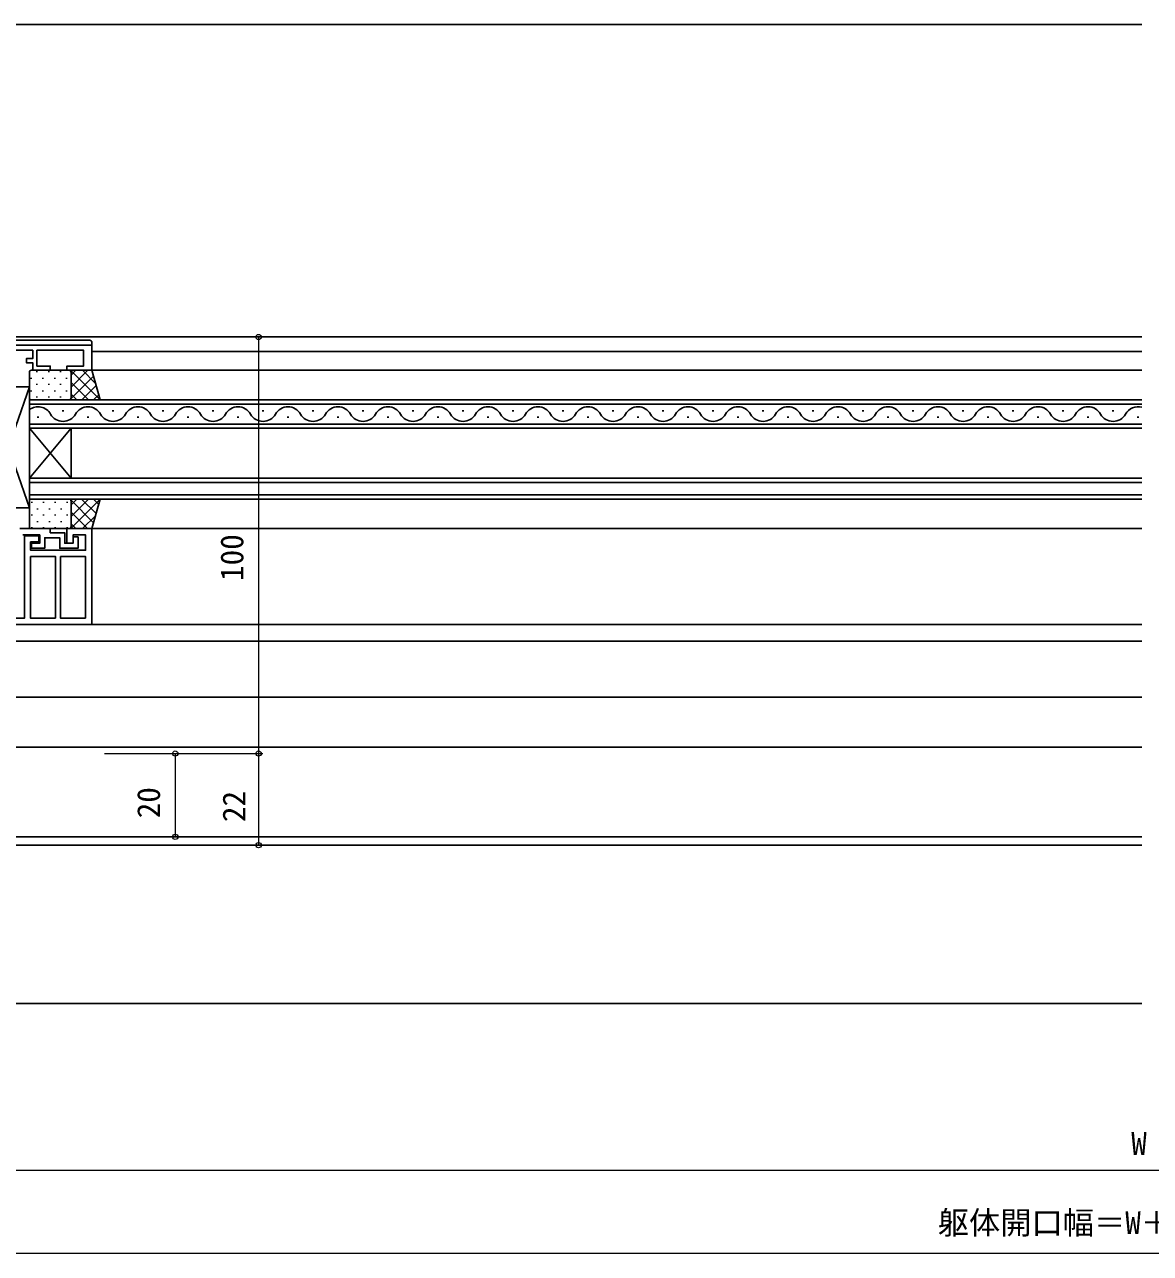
# Model space of a CAD drawing. Units: millimetres, scale not verified. Extents: x -437 to 438, y -681 to 679.
# Drawn here: x -268.9 to 1.3, y -310 to -15 of the extents above; entities that cross this region are included whole.
import ezdxf
from ezdxf.enums import TextEntityAlignment as Align

# ---------------------------------------------------------------- set-up
doc = ezdxf.new("R2010")
doc.units = ezdxf.units.MM
doc.header["$LTSCALE"] = 4
for name, color, linetype in [('0-2_YKK_11', 7, 'Continuous'), ('0-3_YKK_12', 2, 'Continuous'), ('0-4_YKK_13', 4, 'Continuous'), ('0-7_YSS_K', 3, 'Continuous')]:
    doc.layers.add(name, color=color, linetype=linetype)
doc.layers.add('0-5_YKK_D', color=6, linetype='Continuous', lineweight=18)
doc.styles.add('ＭＳ ゴシック', font='')
doc.styles.get('ＭＳ ゴシック').set_extended_font_data('MS Gothic')

msp = doc.modelspace()

# ---------------------------------------------------------------- linework, layer by layer
at = {"layer": '0-2_YKK_11'}
msp.add_line((-267.767, -128.914), (-267.767, -105.114), dxfattribs=at)
for points in [[(-291.767, -92.014), (-252.767, -92.014), (-252.767, -98.014), (-258.767, -98.014), (-258.767, -97.014), (-254.767, -97.014), (-254.767, -93.214), (-265.967, -93.214), (-265.967, -97.014), (-262.767, -97.014), (-262.767, -98.014), (-266.967, -98.014), (-266.967, -96.214), (-268.467, -96.214), (-268.467, -95.214), (-266.967, -95.214), (-266.967, -93.214), (-277.767, -93.214)], [(-270.067, -136.014), (-262.767, -136.014), (-262.767, -137.014), (-259.267, -137.014), (-259.267, -139.514), (-257.267, -139.514), (-257.267, -138.014), (-256.067, -138.014), (-256.067, -140.714), (-260.467, -140.714), (-260.467, -138.214), (-264.067, -138.214), (-264.067, -140.714), (-267.267, -140.714), (-267.267, -139.514), (-265.267, -139.514), (-265.267, -137.514), (-269.367, -137.514)]]:
    msp.add_lwpolyline(points, dxfattribs=at)
for points in [[(-252.767, -159.014), (-252.767, -136.014), (-258.767, -136.014), (-258.767, -139.514), (-257.267, -139.514), (-257.267, -137.514), (-254.267, -137.514), (-254.267, -141.214), (-267.467, -141.214), (-267.467, -139.214), (-265.467, -139.214), (-265.467, -137.714), (-268.967, -137.714), (-268.967, -157.514), (-273.367, -157.514), (-273.367, -155.914), (-277.467, -155.914), (-277.467, -157.061), (-276.319, -157.724), (-275.967, -157.114), (-274.567, -157.114), (-274.567, -159.014)], [(-261.467, -157.514), (-261.467, -142.714), (-267.467, -142.714), (-267.467, -157.514)], [(-254.267, -157.514), (-254.267, -142.714), (-260.267, -142.714), (-260.267, -157.514)]]:
    msp.add_lwpolyline(points, close=True, dxfattribs=at)
at = {"layer": '0-3_YKK_12'}
for p, q in [((-0.8, -15.014), (-333.767, -15.014)), ((-302.067, -90.014), (-0.8, -90.014)), ((-252.603, -93.514), (-0.8, -93.514)), ((-253.267, -98.014), (-0.8, -98.014)), ((-267.767, -105.114), (-0.8, -105.114)), ((-0.8, -106.114), (-267.767, -106.114)), ((-259.889, -107.754), (-259.489, -107.754)), ((-247.889, -107.754), (-247.489, -107.754)), ((-235.889, -107.754), (-235.489, -107.754)), ((-223.889, -107.754), (-223.489, -107.754)), ((-211.889, -107.754), (-211.489, -107.754)), ((-199.889, -107.754), (-199.489, -107.754)), ((-187.889, -107.754), (-187.489, -107.754)), ((-175.889, -107.754), (-175.489, -107.754)), ((-163.889, -107.754), (-163.489, -107.754)), ((-151.889, -107.754), (-151.489, -107.754)), ((-139.889, -107.754), (-139.489, -107.754)), ((-127.889, -107.754), (-127.489, -107.754)), ((-115.889, -107.754), (-115.489, -107.754)), ((-103.889, -107.754), (-103.489, -107.754)), ((-91.889, -107.754), (-91.489, -107.754)), ((-79.889, -107.754), (-79.489, -107.754)), ((-67.889, -107.754), (-67.489, -107.754)), ((-55.889, -107.754), (-55.489, -107.754)), ((-43.889, -107.754), (-43.489, -107.754)), ((-31.889, -107.754), (-31.489, -107.754)), ((-19.889, -107.754), (-19.489, -107.754)), ((-7.889, -107.754), (-7.489, -107.754)), ((-267.767, -110.914), (-0.8, -110.914)), ((-267.767, -111.914), (-267.767, -128.914)), ((-257.767, -111.914), (-267.767, -123.914)), ((-267.767, -111.914), (-257.767, -123.914)), ((-265.889, -109.274), (-265.489, -109.274)), ((-257.767, -111.914), (-257.767, -123.914)), ((-253.889, -109.274), (-253.489, -109.274)), ((-241.889, -109.274), (-241.489, -109.274)), ((-229.889, -109.274), (-229.489, -109.274)), ((-217.889, -109.274), (-217.489, -109.274)), ((-205.889, -109.274), (-205.489, -109.274)), ((-193.889, -109.274), (-193.489, -109.274)), ((-181.889, -109.274), (-181.489, -109.274)), ((-169.889, -109.274), (-169.489, -109.274)), ((-157.889, -109.274), (-157.489, -109.274)), ((-145.889, -109.274), (-145.489, -109.274)), ((-0.8, -111.914), (-141.726, -111.914)), ((-133.889, -109.274), (-133.489, -109.274)), ((-121.889, -109.274), (-121.489, -109.274)), ((-109.889, -109.274), (-109.489, -109.274)), ((-97.889, -109.274), (-97.489, -109.274)), ((-85.889, -109.274), (-85.489, -109.274)), ((-73.889, -109.274), (-73.489, -109.274)), ((-61.889, -109.274), (-61.489, -109.274)), ((-49.889, -109.274), (-49.489, -109.274)), ((-37.889, -109.274), (-37.489, -109.274)), ((-25.889, -109.274), (-25.489, -109.274)), ((-13.889, -109.274), (-13.489, -109.274)), ((-1.889, -109.274), (-1.489, -109.274)), ((-0.8, -123.914), (-267.767, -123.914)), ((-0.8, -124.914), (-267.767, -124.914)), ((-0.8, -127.914), (-267.767, -127.914)), ((-0.8, -128.914), (-267.767, -128.914)), ((-253.267, -159.014), (-0.8, -159.014)), ((-252.767, -159.014), (-252.767, -158.514)), ((-272.267, -163.014), (-0.8, -163.014)), ((-271.767, -176.514), (-0.8, -176.514)), ((-271.767, -188.514), (-0.8, -188.514)), ((-297.267, -210.014), (-0.8, -210.014)), ((-286.767, -212.014), (-0.8, -212.014))]:
    msp.add_line(p, q, dxfattribs=at)
for points in [[(-0.8, -111.914), (-267.767, -111.914), (-267.767, -105.114)], [(-252.767, -136.514), (-252.767, -136.014), (-0.8, -136.014)]]:
    msp.add_lwpolyline(points, dxfattribs=at)
for centre, start, end in [((-265.689, -110.191), 29.20254, 127.20069), ((-259.689, -106.837), 209.20254, 330.79746), ((-253.689, -110.191), 29.20254, 150.79746), ((-247.689, -106.837), 209.20254, 330.79746), ((-241.689, -110.191), 29.20254, 150.79746), ((-235.689, -106.837), 209.20254, 330.79746), ((-229.689, -110.191), 29.20254, 150.79746), ((-223.689, -106.837), 209.20254, 330.79746), ((-217.689, -110.191), 29.20254, 150.79746), ((-211.689, -106.837), 209.20254, 330.79746), ((-205.689, -110.191), 29.20254, 150.79746), ((-199.689, -106.837), 209.20254, 330.79746), ((-193.689, -110.191), 29.20254, 150.79746), ((-187.689, -106.837), 209.20254, 330.79746), ((-181.689, -110.191), 29.20254, 150.79746), ((-175.689, -106.837), 209.20254, 330.79746), ((-169.689, -110.191), 29.20254, 150.79746), ((-163.689, -106.837), 209.20254, 330.79746), ((-157.689, -110.191), 29.20254, 150.79746), ((-151.689, -106.837), 209.20254, 330.79746), ((-145.689, -110.191), 29.20254, 150.79746), ((-139.689, -106.837), 209.20254, 330.79746), ((-133.689, -110.191), 29.20254, 150.79746), ((-127.689, -106.837), 209.20254, 330.79746), ((-121.689, -110.191), 29.20254, 150.79746), ((-115.689, -106.837), 209.20254, 330.79746), ((-109.689, -110.191), 29.20254, 150.79746), ((-103.689, -106.837), 209.20254, 330.79746), ((-97.689, -110.191), 29.20254, 150.79746), ((-91.689, -106.837), 209.20254, 330.79746), ((-85.689, -110.191), 29.20254, 150.79746), ((-79.689, -106.837), 209.20254, 330.79746), ((-73.689, -110.191), 29.20254, 150.79746), ((-67.689, -106.837), 209.20254, 330.79746), ((-61.689, -110.191), 29.20254, 150.79746), ((-55.689, -106.837), 209.20254, 330.79746), ((-49.689, -110.191), 29.20254, 150.79746), ((-43.689, -106.837), 209.20254, 330.79746), ((-37.689, -110.191), 29.20254, 150.79746), ((-31.689, -106.837), 209.20254, 330.79746), ((-25.689, -110.191), 29.20254, 150.79746), ((-19.689, -106.837), 209.20254, 330.79746), ((-13.689, -110.191), 29.20254, 150.79746), ((-7.689, -106.837), 209.20254, 330.79746), ((-1.689, -110.191), 75.0084, 150.79746)]:
    msp.add_arc(centre, 3.437, start, end, dxfattribs=at)
at = {"layer": '0-4_YKK_13'}
for p, q in [((-291.267, -90.814), (-253.267, -90.814)), ((-252.767, -91.314), (-252.767, -91.714)), ((-252.767, -91.714), (-252.767, -92.314)), ((-267.767, -104.614), (-267.767, -98.514)), ((-267.357, -99.854), (-267.357, -100.054)), ((-267.267, -98.014), (-258.267, -98.014)), ((-265.942, -98.239), (-265.942, -98.439)), ((-264.527, -99.854), (-264.527, -100.054)), ((-263.112, -98.239), (-263.112, -98.439)), ((-261.697, -99.854), (-261.697, -100.054)), ((-260.282, -98.239), (-260.282, -98.439)), ((-258.867, -99.854), (-258.867, -100.054)), ((-252.767, -98.014), (-258.267, -98.014)), ((-258.03, -105.114), (-252.363, -99.447)), ((-257.859, -98.014), (-250.77, -105.102)), ((-257.767, -99.194), (-256.587, -98.014)), ((-257.767, -102.022), (-253.758, -98.014)), ((-257.767, -98.514), (-257.767, -104.614)), ((-255.03, -98.014), (-251.879, -101.165)), ((-274.267, -120.864), (-267.767, -102.014)), ((-267.357, -102.884), (-267.357, -103.084)), ((-265.942, -101.269), (-265.942, -101.469)), ((-264.527, -102.884), (-264.527, -103.084)), ((-263.112, -101.269), (-263.112, -101.469)), ((-261.697, -102.884), (-261.697, -103.084)), ((-260.282, -101.269), (-260.282, -101.469)), ((-258.867, -102.884), (-258.867, -103.084)), ((-257.767, -100.934), (-253.587, -105.114)), ((-255.202, -105.114), (-251.742, -101.654)), ((-258.267, -105.114), (-267.267, -105.114)), ((-265.942, -104.299), (-265.942, -104.499)), ((-263.112, -104.299), (-263.112, -104.499)), ((-260.282, -104.299), (-260.282, -104.499)), ((-257.767, -103.762), (-256.415, -105.114)), ((-252.373, -105.114), (-251.12, -103.861)), ((-267.767, -129.414), (-267.767, -135.514)), ((-258.267, -128.914), (-267.267, -128.914)), ((-267.204, -129.599), (-267.204, -129.799)), ((-264.374, -129.599), (-264.374, -129.799)), ((-261.544, -129.599), (-261.544, -129.799)), ((-258.714, -129.599), (-258.714, -129.799)), ((-258.071, -128.914), (-257.982, -129.003)), ((-257.856, -129.129), (-252.372, -134.613)), ((-257.817, -136.014), (-250.786, -128.983)), ((-257.767, -130.307), (-256.374, -128.914)), ((-257.767, -133.135), (-253.546, -128.914)), ((-257.767, -135.514), (-257.767, -129.414)), ((-255.243, -128.914), (-251.751, -132.406)), ((-252.414, -128.914), (-251.129, -130.199)), ((-267.204, -132.629), (-267.204, -132.829)), ((-265.789, -131.214), (-265.789, -131.414)), ((-264.374, -132.629), (-264.374, -132.829)), ((-262.959, -131.214), (-262.959, -131.414)), ((-261.544, -132.629), (-261.544, -132.829)), ((-260.129, -131.214), (-260.129, -131.414)), ((-258.714, -132.629), (-258.714, -132.829)), ((-257.767, -132.047), (-253.8, -136.014)), ((-267.204, -135.659), (-267.204, -135.859)), ((-265.789, -134.244), (-265.789, -134.444)), ((-264.374, -135.659), (-264.374, -135.859)), ((-262.959, -134.244), (-262.959, -134.444)), ((-261.544, -135.659), (-261.544, -135.859)), ((-260.129, -134.244), (-260.129, -134.444)), ((-258.714, -135.659), (-258.714, -135.859)), ((-257.767, -134.875), (-256.628, -136.014)), ((-254.989, -136.014), (-251.896, -132.921)), ((-267.267, -136.014), (-258.267, -136.014)), ((-252.767, -136.014), (-258.267, -136.014))]:
    msp.add_line(p, q, dxfattribs=at)
for points in [[(-253.067, -92.014), (-253.267, -92.014), (-291.267, -92.014)], [(-258.267, -105.114), (-250.767, -105.114), (-252.767, -98.014)], [(-267.767, -131.014), (-267.767, -102.014), (-277.767, -102.014), (-277.767, -109.014), (-274.267, -109.014), (-274.267, -124.014), (-275.067, -124.014)], [(-274.961, -131.014), (-267.767, -131.014), (-274.267, -112.164)], [(-258.267, -128.914), (-250.767, -128.914), (-252.767, -136.014)]]:
    msp.add_lwpolyline(points, dxfattribs=at)
for centre, radius, start, end in [((-253.267, -91.314), 0.5, 0, 90), ((-253.067, -91.714), 0.3, 270, 0), ((-267.267, -98.514), 0.5, 90, 180), ((-258.267, -98.514), 0.5, 0, 90), ((-267.267, -104.614), 0.5, 180, 270), ((-258.267, -104.614), 0.5, 270, 0), ((-267.267, -129.414), 0.5, 90, 180), ((-258.267, -129.414), 0.5, 0, 90), ((-267.267, -135.514), 0.5, 180, 270), ((-258.267, -135.514), 0.5, 270, 0)]:
    msp.add_arc(centre, radius, start, end, dxfattribs=at)
at = {"layer": '0-5_YKK_D'}
for p, q in [((-249.767, -90.014), (-211.767, -90.014)), ((-212.767, -90.014), (-212.767, -190.014)), ((-249.767, -190.014), (-231.767, -190.014)), ((-249.767, -190.014), (-211.767, -190.014)), ((-249.767, -190.014), (-211.767, -190.014)), ((-232.767, -190.014), (-232.767, -210.014)), ((-212.767, -190.014), (-212.767, -212.014)), ((-249.767, -210.014), (-231.767, -210.014)), ((-249.767, -212.014), (-211.767, -212.014)), ((-289.767, -290.014), (291.167, -290.014)), ((358.167, -310.014), (-356.767, -310.014))]:
    msp.add_line(p, q, dxfattribs=at)
for centre in [(-212.767, -90.014), (-232.767, -190.014), (-212.767, -190.014), (-212.767, -190.014), (-232.767, -210.014), (-212.767, -212.014)]:
    msp.add_circle(centre, 0.637, dxfattribs=at)
at = {"layer": '0-7_YSS_K'}
msp.add_line((-296.767, -250.014), (-0.8, -250.014), dxfattribs=at)

# ---------------------------------------------------------------- texts
at = {"layer": '0-5_YKK_D', "style": 'ＭＳ ゴシック'}
for s, p in [('100', (-214.767, -148.579)), ('20', (-234.767, -205.554)), ('22', (-214.267, -206.468))]:
    msp.add_text(s, height=5.499, rotation=90, dxfattribs=at).set_placement(p, align=Align.BOTTOM_LEFT)
for s, p in [('W', (-3.348, -288.014)), ('躯体開口幅＝W＋120', (-49.776, -307.034))]:
    msp.add_text(s, height=5.499, dxfattribs=at).set_placement(p, align=Align.BOTTOM_LEFT)

doc.saveas('drawing.dxf')
